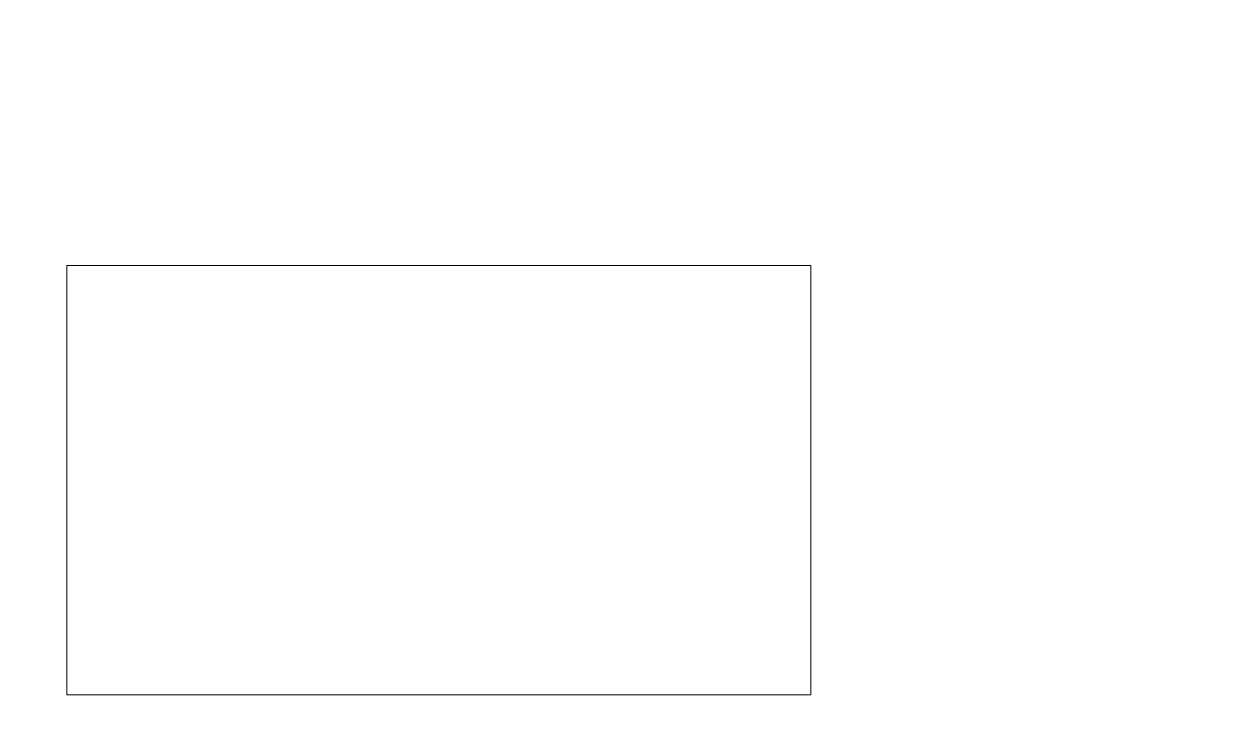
# Model space of a CAD drawing. Header units: centimetres. Extents: x -24 to 24.1, y -20.7 to 0.5.
# Drawn here: x -19.131 to -18.273, y -6.47 to -5.969 of the extents above; entities that cross this region are included whole.
import ezdxf

# ---------------------------------------------------------------- set-up
doc = ezdxf.new("R2010")
doc.units = ezdxf.units.CM
doc.header["$MEASUREMENT"] = 0
doc.layers.add('Layer 1', color=7, linetype='Continuous')

msp = doc.modelspace()

# ---------------------------------------------------------------- linework, layer by layer
at = {"layer": 'Layer 1', "color": 3, "lineweight": 9}
msp.add_open_spline([(-22.46104, -6.69829), (-22.46104, -6.69829), (-22.48467, -6.69829), (-22.48467, -6.69829), (-22.48467, -6.69829), (-22.31532, -6.69829), (-22.13873, -6.7413), (-21.99055, -6.82329), (-21.99055, -6.82329), (-21.99055, -6.82329), (-21.98896, -6.82548), (-21.98896, -6.82548), (-21.98896, -6.82548), (-21.84424, -6.98701), (-21.63402, -7.08867), (-21.40009, -7.08867), (-21.40009, -7.08867), (-21.17568, -7.08867), (-20.99973, -7.01502), (-20.87222, -6.89956), (-20.87222, -6.89956), (-20.87222, -6.89956), (-20.88558, -6.8983), (-20.88558, -6.8983), (-20.88558, -6.8983), (-20.88558, -6.8983), (-13.40008, -6.8983), (-13.40008, -6.8983), (-13.40008, -6.8983), (-13.0687, -6.8983), (-12.80007, -6.62967), (-12.80007, -6.2983), (-12.80007, -6.2983), (-12.80007, -5.96693), (-13.0687, -5.6983), (-13.40007, -5.6983), (-13.40007, -5.6983), (-13.40008, -5.6983), (-20.88556, -5.6983), (-20.88556, -5.6983), (-20.88556, -5.6983), (-20.88556, -5.6983), (-20.8736, -5.69581), (-20.8736, -5.69581), (-20.8736, -5.69581), (-21.001, -5.58106), (-21.17651, -5.50792), (-21.40006, -5.50792), (-21.40006, -5.50792), (-21.63435, -5.5079), (-21.84484, -5.60987), (-21.98958, -5.7718), (-21.98958, -5.7718), (-21.98958, -5.7718), (-21.99055, -5.77329), (-21.99055, -5.77329), (-21.99055, -5.77329), (-22.13873, -5.85528), (-22.31532, -5.89829), (-22.48467, -5.89829), (-22.48467, -5.89829), (-22.48467, -5.89829), (-22.46104, -5.89829), (-22.46104, -5.89829), (-22.46104, -5.89829), (-22.46104, -5.89829), (-22.73741, -5.89829), (-22.73741, -5.89829), (-22.73741, -5.89829), (-22.88032, -5.89829), (-23.01237, -5.97453), (-23.08383, -6.09829), (-23.08383, -6.09829), (-23.15528, -6.22205), (-23.15528, -6.37453), (-23.08383, -6.49829), (-23.08383, -6.49829), (-23.01237, -6.62205), (-22.88032, -6.69829), (-22.73741, -6.69829), (-22.73741, -6.69829), (-22.73741, -6.69829), (-22.46104, -6.69829), (-22.46104, -6.69829)], degree=3, knots=[0, 0, 0, 0, 0.045455, 0.045455, 0.045455, 0.045455, 0.090909, 0.090909, 0.090909, 0.090909, 0.136364, 0.136364, 0.136364, 0.136364, 0.181818, 0.181818, 0.181818, 0.181818, 0.227273, 0.227273, 0.227273, 0.227273, 0.272727, 0.272727, 0.272727, 0.272727, 0.318182, 0.318182, 0.318182, 0.318182, 0.363636, 0.363636, 0.363636, 0.363636, 0.409091, 0.409091, 0.409091, 0.409091, 0.454545, 0.454545, 0.454545, 0.454545, 0.5, 0.5, 0.5, 0.5, 0.545455, 0.545455, 0.545455, 0.545455, 0.590909, 0.590909, 0.590909, 0.590909, 0.636364, 0.636364, 0.636364, 0.636364, 0.681818, 0.681818, 0.681818, 0.681818, 0.727273, 0.727273, 0.727273, 0.727273, 0.772727, 0.772727, 0.772727, 0.772727, 0.818182, 0.818182, 0.818182, 0.818182, 0.863636, 0.863636, 0.863636, 0.863636, 0.909091, 0.909091, 0.909091, 0.909091, 1, 1, 1, 1], dxfattribs=at)
at = {"layer": 'Layer 1', "color": 1, "lineweight": 9}
msp.add_open_spline([(-18.56276, -6.14332), (-18.56276, -6.14332), (-19.10008, -6.14332), (-19.10008, -6.14332), (-19.10008, -6.14332), (-19.10008, -6.14332), (-19.10008, -6.45328), (-19.10008, -6.45328), (-19.10008, -6.45328), (-19.10008, -6.45328), (-18.56276, -6.45328), (-18.56276, -6.45328), (-18.56276, -6.45328), (-18.56276, -6.45328), (-18.56276, -6.14332), (-18.56276, -6.14332)], degree=3, knots=[0, 0, 0, 0, 0.2, 0.2, 0.2, 0.2, 0.4, 0.4, 0.4, 0.4, 0.6, 0.6, 0.6, 0.6, 1, 1, 1, 1], dxfattribs=at)

doc.saveas('drawing.dxf')
